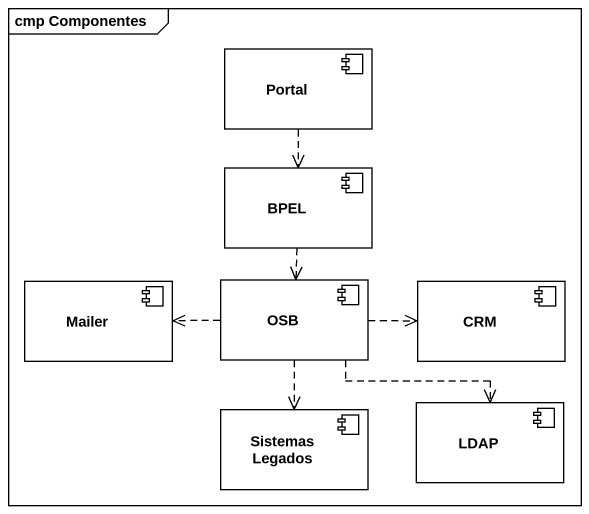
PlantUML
@startuml
mainframe cmp Componentes
component Portal
component BPEL
component Mailer
component OSB
component CRM
component "Sistemas Legados" as Sistemas_Legados
component LDAP
Portal ..> BPEL
BPEL ..> OSB
OSB .left.> Mailer
OSB .right.> CRM
OSB ..> Sistemas_Legados
OSB ..> LDAP
@enduml
